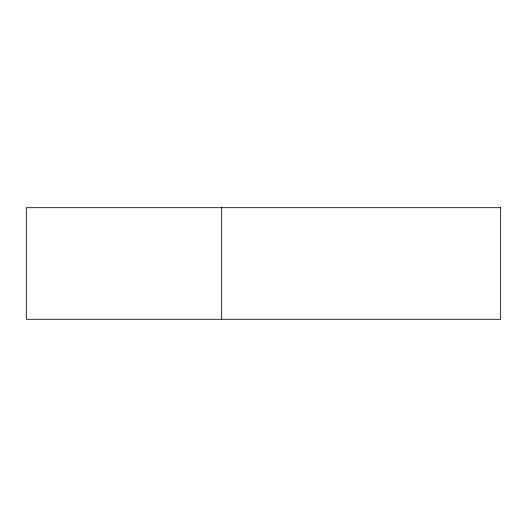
<?xml version="1.0" encoding="UTF-8"?>
<svg xmlns="http://www.w3.org/2000/svg" width="527" height="527" viewBox="0 0 527 527"><rect width="100%" height="100%" fill="white"/><g stroke="black" fill="none" stroke-linecap="round" stroke-linejoin="round"><path stroke-width="0.79" d="M221.65 207.697L221.65 319.303M500.65 207.697L26.35 207.697L26.35 319.303L500.65 319.303L500.65 207.697"/></g></svg>
